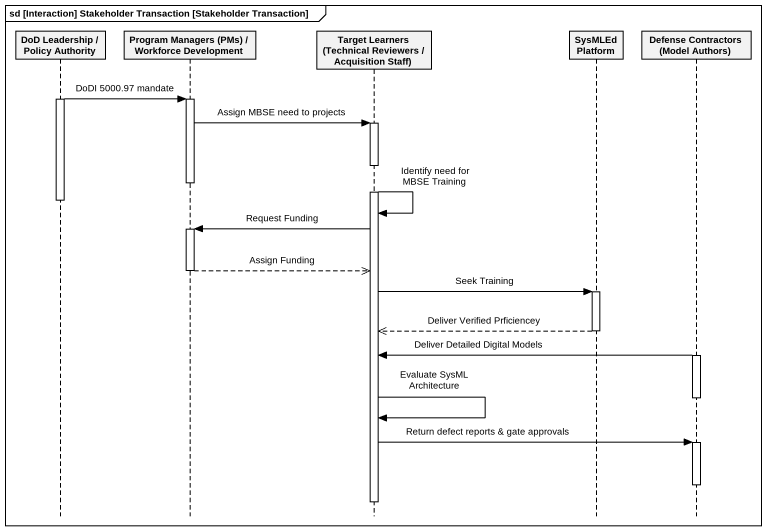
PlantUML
@startuml
mainframe sd [Interaction] Stakeholder Transaction [Stakeholder Transaction]
hide footbox
participant "DoD Leadership / Policy Authority" as DoD_Leadership_Policy
participant "Program Managers (PMs) / Workforce Development" as Program_Managers_PMs
participant "Target Learners (Technical Reviewers / Acquisition Staff)" as Target_Learners_Technical
participant "SysMLEd Platform" as SysMLEd_Platform
participant "Defense Contractors (Model Authors)" as Defense_Contractors_Model

activate DoD_Leadership_Policy
DoD_Leadership_Policy -> Program_Managers_PMs : DoDI 5000.97 mandate
activate Program_Managers_PMs
Program_Managers_PMs -> Target_Learners_Technical : Assign MBSE need to projects
activate Target_Learners_Technical
deactivate Program_Managers_PMs
deactivate DoD_Leadership_Policy
Target_Learners_Technical -> Target_Learners_Technical : Identify need for MBSE Training
Target_Learners_Technical -> Program_Managers_PMs : Request Funding
activate Program_Managers_PMs
Program_Managers_PMs -->> Target_Learners_Technical : Assign Funding
deactivate Program_Managers_PMs
Target_Learners_Technical -> SysMLEd_Platform : Seek Training
activate SysMLEd_Platform
SysMLEd_Platform -->> Target_Learners_Technical : Deliver Verified Prficiencey
deactivate SysMLEd_Platform
activate Defense_Contractors_Model
Defense_Contractors_Model -> Target_Learners_Technical : Deliver Detailed Digital Models
deactivate Defense_Contractors_Model
Target_Learners_Technical -> Target_Learners_Technical : Evaluate SysML Architecture
Target_Learners_Technical -> Defense_Contractors_Model : Return defect reports & gate approvals
activate Defense_Contractors_Model
deactivate Defense_Contractors_Model
deactivate Target_Learners_Technical
@enduml
